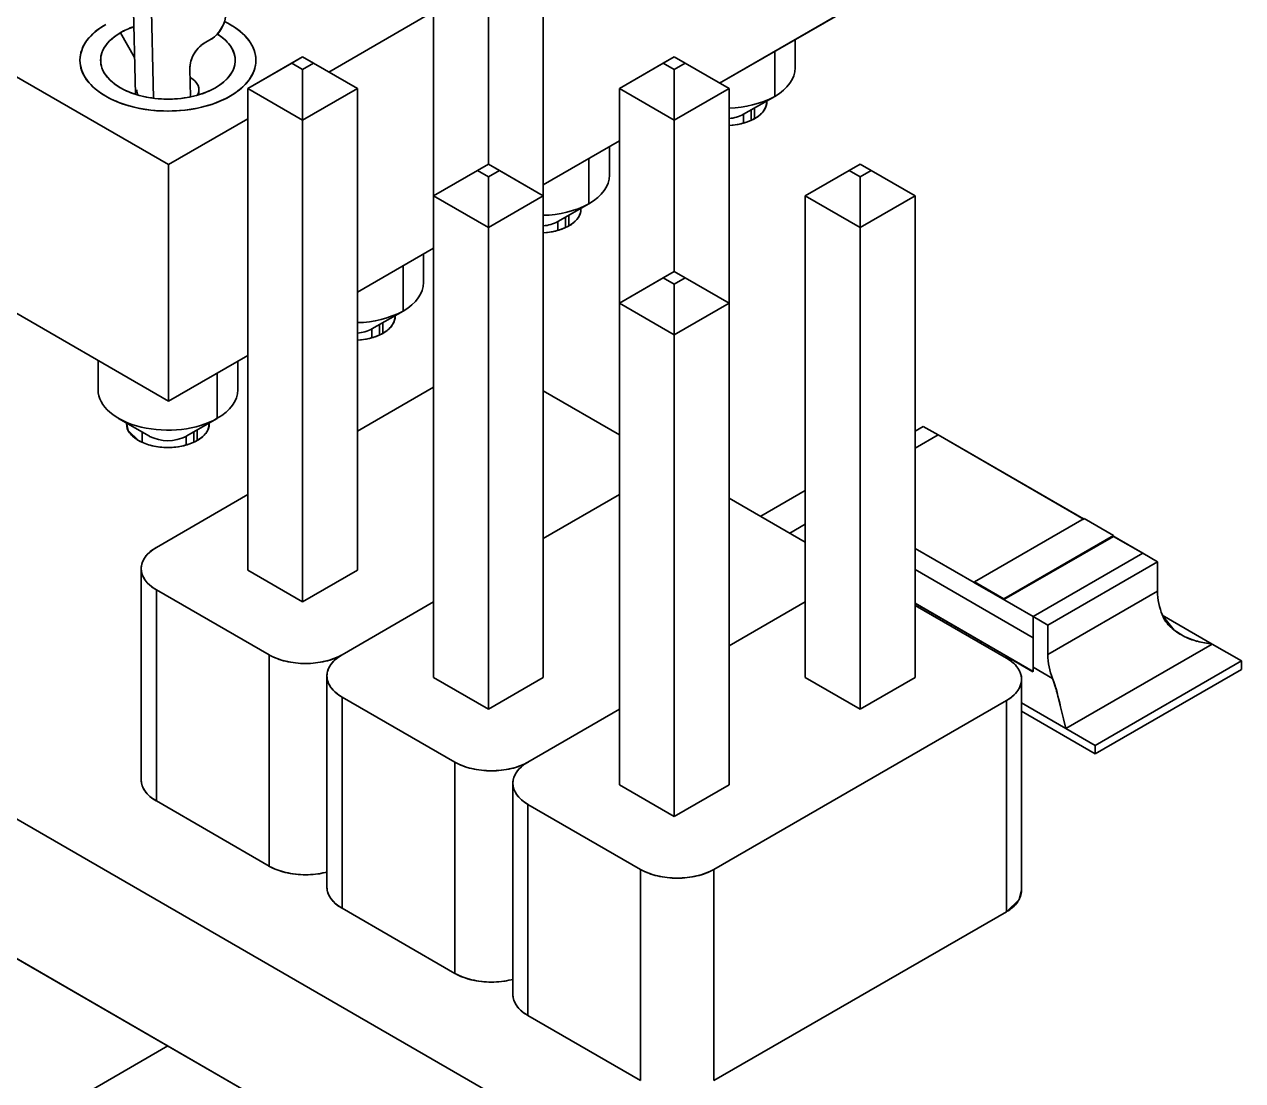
# Model space of a CAD drawing. Extents: x 146 to 1134, y 78 to 926.
# Drawn here: x 788.86 to 800.64, y 851.49 to 861.7 of the extents above; entities that cross this region are included whole.
import ezdxf

# ---------------------------------------------------------------- set-up
doc = ezdxf.new("R2010")
doc.units = 0

msp = doc.modelspace()

# ---------------------------------------------------------------- linework, layer by layer
at = {"color": 7, "lineweight": 35, "ltscale": 0.169257}
for p, q in [((795.58, 861.128), (801.443, 864.513)), ((801.443, 864.513), (795.58, 861.128))]:
    msp.add_line(p, q, dxfattribs=at)
at = {"color": 7, "lineweight": 35, "ltscale": 0.044984}
msp.add_line((789.934, 861.02), (789.895, 862.819), dxfattribs=at)
at = {"color": 7, "lineweight": 35, "ltscale": 0.044986}
msp.add_line((789.895, 862.819), (789.934, 861.02), dxfattribs=at)
at = {"color": 7, "lineweight": 35, "ltscale": 0.043519}
msp.add_line((790.072, 862.722), (790.109, 860.982), dxfattribs=at)
msp.add_line((790.072, 862.722), (790.109, 860.982), dxfattribs=at)
at = {"color": 7, "lineweight": 35, "ltscale": 0.051848}
for p, q in [((792.817, 862.111), (792.817, 860.037)), ((792.817, 860.037), (792.817, 862.111)), ((794.613, 861.074), (794.613, 859)), ((794.613, 859), (794.613, 861.074))]:
    msp.add_line(p, q, dxfattribs=at)
at = {"color": 7, "lineweight": 35, "ltscale": 0.116351}
for p, q in [((793.877, 862.111), (793.877, 857.457)), ((793.877, 857.457), (793.877, 862.111)), ((791.551, 860.768), (791.551, 856.114)), ((791.551, 856.114), (791.551, 860.768)), ((792.817, 860.037), (792.817, 855.383)), ((792.817, 855.383), (792.817, 860.037)), ((793.877, 860.037), (793.877, 855.383)), ((793.877, 855.383), (793.877, 860.037)), ((796.409, 860.037), (796.409, 855.383)), ((796.409, 855.383), (796.409, 860.037)), ((797.47, 860.037), (797.47, 855.383)), ((797.47, 855.383), (797.47, 860.037)), ((795.143, 858.694), (795.143, 854.04)), ((795.143, 854.04), (795.143, 858.694))]:
    msp.add_line(p, q, dxfattribs=at)
at = {"color": 7, "lineweight": 35, "ltscale": 0.029231}
for p, q in [((792.817, 861.819), (791.804, 861.234)), ((791.804, 861.234), (792.817, 861.819))]:
    msp.add_line(p, q, dxfattribs=at)
at = {"color": 7, "lineweight": 35, "ltscale": 0.036539}
for p, q in [((793.347, 860.343), (793.347, 861.805)), ((793.347, 861.805), (793.347, 860.343)), ((795.143, 859.306), (795.143, 860.768)), ((795.143, 860.768), (795.143, 859.306))]:
    msp.add_line(p, q, dxfattribs=at)
at = {"color": 7, "lineweight": 35}
for p, q in [((798.69, 848.297), (775.521, 861.674)), ((798.69, 848.297), (775.521, 861.674)), ((775.521, 860.327), (798.69, 846.95)), ((798.69, 846.95), (775.521, 860.327))]:
    msp.add_line(p, q, dxfattribs=at)
at = {"color": 7, "lineweight": 35, "ltscale": 0.006853}
for p, q in [((789.926, 861.376), (789.789, 861.614)), ((789.789, 861.614), (789.926, 861.376))]:
    msp.add_line(p, q, dxfattribs=at)
at = {"color": 7, "lineweight": 35, "ltscale": 0.002041}
msp.add_line((790.599, 861.513), (790.669, 861.554), dxfattribs=at)
msp.add_line((790.599, 861.513), (790.669, 861.554), dxfattribs=at)
at = {"color": 7, "lineweight": 35, "ltscale": 0.006885}
for p, q in [((796.312, 861.275), (796.312, 861.55)), ((794.516, 860.238), (794.516, 860.513)), ((790.924, 858.164), (790.924, 858.439))]:
    msp.add_line(p, q, dxfattribs=at)
at = {"color": 7, "lineweight": 35, "ltscale": 0.055114}
for p, q in [((790.256, 860.34), (788.346, 861.442)), ((788.346, 861.442), (790.256, 860.34))]:
    msp.add_line(p, q, dxfattribs=at)
at = {"color": 7, "lineweight": 35, "ltscale": 0.01531}
for p, q in [((791.021, 861.074), (791.551, 861.38)), ((791.551, 861.38), (792.081, 861.074)), ((794.613, 861.074), (795.143, 861.38)), ((795.143, 861.38), (795.674, 861.074)), ((793.347, 859.731), (792.817, 860.037)), ((792.817, 860.037), (793.347, 859.731)), ((793.877, 860.037), (793.347, 859.731)), ((793.347, 859.731), (793.877, 860.037)), ((796.939, 859.731), (796.409, 860.037)), ((796.409, 860.037), (796.939, 859.731)), ((797.47, 860.037), (796.939, 859.731)), ((796.939, 859.731), (797.47, 860.037)), ((794.613, 859), (795.143, 859.306)), ((795.143, 859.306), (795.674, 859)), ((791.551, 856.114), (791.021, 856.42)), ((791.021, 856.42), (791.551, 856.114)), ((792.081, 856.42), (791.551, 856.114)), ((791.551, 856.114), (792.081, 856.42)), ((795.143, 854.04), (794.613, 854.346)), ((794.613, 854.346), (795.143, 854.04)), ((795.674, 854.346), (795.143, 854.04)), ((795.143, 854.04), (795.674, 854.346))]:
    msp.add_line(p, q, dxfattribs=at)
at = {"color": 7, "lineweight": 35, "ltscale": 0.003062}
for p, q in [((791.445, 861.319), (791.551, 861.38)), ((791.445, 861.319), (791.551, 861.38)), ((795.037, 861.319), (795.143, 861.38)), ((795.037, 861.319), (795.143, 861.38)), ((793.241, 860.282), (793.347, 860.343)), ((793.241, 860.282), (793.347, 860.343)), ((793.347, 860.221), (793.241, 860.282)), ((793.347, 860.221), (793.241, 860.282)), ((793.347, 860.343), (793.453, 860.282)), ((793.347, 860.343), (793.453, 860.282)), ((793.453, 860.282), (793.347, 860.221)), ((793.453, 860.282), (793.347, 860.221)), ((796.833, 860.282), (796.939, 860.343)), ((796.833, 860.282), (796.939, 860.343)), ((796.939, 860.221), (796.833, 860.282)), ((796.939, 860.221), (796.833, 860.282)), ((796.939, 860.343), (797.045, 860.282)), ((796.939, 860.343), (797.045, 860.282)), ((797.045, 860.282), (796.939, 860.221)), ((797.045, 860.282), (796.939, 860.221)), ((795.037, 859.245), (795.143, 859.306)), ((795.037, 859.245), (795.143, 859.306))]:
    msp.add_line(p, q, dxfattribs=at)
at = {"color": 7, "lineweight": 35, "ltscale": 0.003061}
for p, q in [((791.551, 861.38), (791.657, 861.319)), ((791.551, 861.38), (791.657, 861.319)), ((795.143, 861.38), (795.249, 861.319)), ((795.143, 861.38), (795.249, 861.319)), ((791.657, 861.319), (791.551, 861.258)), ((791.657, 861.319), (791.551, 861.258)), ((795.249, 861.319), (795.143, 861.258)), ((795.249, 861.319), (795.143, 861.258)), ((795.143, 859.306), (795.249, 859.245)), ((795.143, 859.306), (795.249, 859.245)), ((795.249, 859.245), (795.143, 859.184)), ((795.249, 859.245), (795.143, 859.184))]:
    msp.add_line(p, q, dxfattribs=at)
at = {"color": 7, "lineweight": 35, "ltscale": 0.010921}
for p, q in [((796.114, 861.436), (796.114, 860.999)), ((796.114, 861.436), (796.114, 860.999)), ((794.318, 860.399), (794.318, 859.962)), ((794.318, 860.399), (794.318, 859.962)), ((790.726, 858.325), (790.726, 857.888)), ((790.726, 858.325), (790.726, 857.888))]:
    msp.add_line(p, q, dxfattribs=at)
at = {"color": 7, "lineweight": 35, "ltscale": 0.006795}
msp.add_line((790.467, 860.995), (790.461, 861.266), dxfattribs=at)
msp.add_line((790.467, 860.995), (790.461, 861.266), dxfattribs=at)
at = {"color": 7, "lineweight": 35, "ltscale": 0.012248}
for p, q in [((791.021, 861.074), (791.445, 861.319)), ((791.445, 861.319), (791.021, 861.074)), ((794.613, 861.074), (795.037, 861.319)), ((795.037, 861.319), (794.613, 861.074)), ((793.347, 860.221), (793.347, 859.731)), ((793.347, 859.731), (793.347, 860.221)), ((796.939, 860.221), (796.939, 859.731)), ((796.939, 859.731), (796.939, 860.221)), ((794.613, 859), (795.037, 859.245)), ((795.037, 859.245), (794.613, 859)), ((798.611, 855.972), (798.611, 855.483)), ((798.611, 855.483), (798.611, 855.972))]:
    msp.add_line(p, q, dxfattribs=at)
at = {"color": 7, "lineweight": 35, "ltscale": 0.003063}
for p, q in [((791.551, 861.258), (791.445, 861.319)), ((791.551, 861.258), (791.445, 861.319)), ((795.143, 861.258), (795.037, 861.319)), ((795.143, 861.258), (795.037, 861.319)), ((795.143, 859.184), (795.037, 859.245)), ((795.143, 859.184), (795.037, 859.245))]:
    msp.add_line(p, q, dxfattribs=at)
at = {"color": 7, "lineweight": 35, "ltscale": 0.012247}
for p, q in [((791.551, 861.258), (791.551, 860.768)), ((791.551, 860.768), (791.551, 861.258)), ((795.143, 861.258), (795.143, 860.768)), ((795.143, 860.768), (795.143, 861.258)), ((792.817, 860.037), (793.241, 860.282)), ((793.241, 860.282), (792.817, 860.037)), ((793.453, 860.282), (793.877, 860.037)), ((793.877, 860.037), (793.453, 860.282)), ((796.409, 860.037), (796.833, 860.282)), ((796.833, 860.282), (796.409, 860.037)), ((797.045, 860.282), (797.47, 860.037)), ((797.47, 860.037), (797.045, 860.282)), ((795.143, 859.184), (795.143, 858.694)), ((795.143, 858.694), (795.143, 859.184))]:
    msp.add_line(p, q, dxfattribs=at)
at = {"color": 7, "lineweight": 35, "ltscale": 0.012249}
for p, q in [((791.657, 861.319), (792.081, 861.074)), ((792.081, 861.074), (791.657, 861.319)), ((795.249, 861.319), (795.674, 861.074)), ((795.674, 861.074), (795.249, 861.319)), ((795.249, 859.245), (795.674, 859)), ((795.674, 859), (795.249, 859.245))]:
    msp.add_line(p, q, dxfattribs=at)
at = {"color": 7, "lineweight": 35, "ltscale": 0.001178}
msp.add_line((790.549, 861.015), (790.549, 861.062), dxfattribs=at)
at = {"color": 7, "lineweight": 35, "ltscale": 0.015309}
for p, q in [((791.551, 860.768), (791.021, 861.074)), ((791.021, 861.074), (791.551, 860.768)), ((792.081, 861.074), (791.551, 860.768)), ((791.551, 860.768), (792.081, 861.074)), ((795.143, 860.768), (794.613, 861.074)), ((794.613, 861.074), (795.143, 860.768)), ((795.674, 861.074), (795.143, 860.768)), ((795.143, 860.768), (795.674, 861.074)), ((792.817, 860.037), (793.347, 860.343)), ((793.347, 860.343), (793.877, 860.037)), ((796.409, 860.037), (796.939, 860.343)), ((796.939, 860.343), (797.47, 860.037)), ((795.143, 858.694), (794.613, 859)), ((794.613, 859), (795.143, 858.694)), ((795.674, 859), (795.143, 858.694)), ((795.143, 858.694), (795.674, 859)), ((793.347, 855.077), (792.817, 855.383)), ((792.817, 855.383), (793.347, 855.077)), ((793.877, 855.383), (793.347, 855.077)), ((793.347, 855.077), (793.877, 855.383)), ((796.939, 855.077), (796.409, 855.383)), ((796.409, 855.383), (796.939, 855.077)), ((797.47, 855.383), (796.939, 855.077)), ((796.939, 855.077), (797.47, 855.383))]:
    msp.add_line(p, q, dxfattribs=at)
at = {"color": 7, "lineweight": 35, "ltscale": 0.11635}
for p, q in [((791.021, 861.074), (791.021, 856.42)), ((791.021, 856.42), (791.021, 861.074)), ((792.081, 861.074), (792.081, 856.42)), ((792.081, 856.42), (792.081, 861.074)), ((795.674, 861.074), (795.674, 856.42)), ((795.674, 856.42), (795.674, 861.074)), ((793.347, 859.731), (793.347, 855.077)), ((793.347, 855.077), (793.347, 859.731)), ((796.939, 855.077), (796.939, 859.731)), ((796.939, 859.731), (796.939, 855.077)), ((794.613, 859), (794.613, 854.346)), ((794.613, 854.346), (794.613, 859)), ((795.674, 859), (795.674, 854.346)), ((795.674, 854.346), (795.674, 859))]:
    msp.add_line(p, q, dxfattribs=at)
at = {"color": 7, "lineweight": 35, "ltscale": 0.008675}
for p, q in [((795.813, 860.826), (796.114, 860.999)), ((796.114, 860.999), (795.813, 860.826)), ((792.221, 858.752), (792.522, 858.925)), ((792.522, 858.925), (792.221, 858.752)), ((790.072, 857.715), (789.771, 857.888))]:
    msp.add_line(p, q, dxfattribs=at)
at = {"color": 7, "lineweight": 35, "ltscale": 0.002502}
for p, q in [((795.887, 860.768), (795.887, 860.868)), ((794.091, 859.731), (794.091, 859.831)), ((789.999, 857.657), (789.999, 857.757)), ((790.499, 857.657), (790.499, 857.757))]:
    msp.add_line(p, q, dxfattribs=at)
at = {"color": 7, "lineweight": 35, "ltscale": 0.002551}
for p, q in [((795.92, 860.887), (795.92, 860.785)), ((795.92, 860.785), (795.92, 860.887)), ((794.124, 859.85), (794.124, 859.748)), ((794.124, 859.748), (794.124, 859.85)), ((792.327, 858.813), (792.327, 858.711)), ((792.327, 858.711), (792.327, 858.813)), ((790.531, 857.776), (790.531, 857.674)), ((790.531, 857.674), (790.531, 857.776))]:
    msp.add_line(p, q, dxfattribs=at)
at = {"color": 7, "lineweight": 35, "ltscale": 0.000157232}
msp.add_line((796.037, 860.948), (796.037, 860.954), dxfattribs=at)
at = {"color": 7, "lineweight": 35, "ltscale": 0.022087}
for p, q in [((791.021, 860.782), (790.256, 860.34)), ((790.256, 860.34), (791.021, 860.782)), ((790.256, 858.054), (791.021, 858.495)), ((791.021, 858.495), (790.256, 858.054))]:
    msp.add_line(p, q, dxfattribs=at)
at = {"color": 7, "lineweight": 35, "ltscale": 0.002118}
for p, q in [((795.813, 860.826), (795.813, 860.741)), ((794.017, 859.789), (794.017, 859.704)), ((792.221, 858.752), (792.221, 858.667)), ((792.221, 858.752), (792.221, 858.667)), ((790.425, 857.715), (790.425, 857.63))]:
    msp.add_line(p, q, dxfattribs=at)
at = {"color": 7, "lineweight": 35, "ltscale": 0.002119}
msp.add_line((795.813, 860.826), (795.813, 860.741), dxfattribs=at)
at = {"color": 7, "lineweight": 35, "ltscale": 0.021229}
for p, q in [((793.877, 860.145), (794.613, 860.569)), ((794.613, 860.569), (793.877, 860.145)), ((792.081, 859.108), (792.817, 859.532)), ((792.817, 859.532), (792.081, 859.108)), ((794.613, 857.73), (793.877, 858.155)), ((794.613, 857.73), (793.877, 858.155)), ((794.613, 857.151), (793.877, 856.726)), ((794.613, 857.151), (793.877, 856.726)), ((793.877, 856.726), (794.613, 857.151)), ((793.877, 856.726), (794.613, 857.151)), ((796.409, 856.693), (795.674, 857.118)), ((796.409, 856.693), (795.674, 857.118))]:
    msp.add_line(p, q, dxfattribs=at)
at = {"color": 7, "lineweight": 35, "ltscale": 0.057155}
for p, q in [((790.256, 858.054), (790.256, 860.34)), ((790.256, 860.34), (790.256, 858.054))]:
    msp.add_line(p, q, dxfattribs=at)
at = {"color": 7, "lineweight": 35, "ltscale": 0.008676}
for p, q in [((794.017, 859.789), (794.318, 859.962)), ((794.318, 859.962), (794.017, 859.789)), ((790.425, 857.715), (790.726, 857.888)), ((790.726, 857.888), (790.425, 857.715))]:
    msp.add_line(p, q, dxfattribs=at)
at = {"color": 7, "lineweight": 35, "ltscale": 0.000157195}
for p, q in [((794.241, 859.911), (794.241, 859.918)), ((789.849, 857.844), (789.849, 857.837)), ((790.649, 857.837), (790.648, 857.844))]:
    msp.add_line(p, q, dxfattribs=at)
at = {"color": 7, "lineweight": 35, "ltscale": 0.002116}
for p, q in [((794.017, 859.789), (794.017, 859.704)), ((790.425, 857.715), (790.425, 857.63))]:
    msp.add_line(p, q, dxfattribs=at)
at = {"color": 7, "lineweight": 35, "ltscale": 0.077566}
for p, q in [((787.569, 859.605), (790.256, 858.054)), ((790.256, 858.054), (787.569, 859.605))]:
    msp.add_line(p, q, dxfattribs=at)
at = {"color": 7, "lineweight": 35, "ltscale": 0.006886}
msp.add_line((792.72, 859.201), (792.72, 859.476), dxfattribs=at)
at = {"color": 7, "lineweight": 35, "ltscale": 0.010922}
msp.add_line((792.522, 859.362), (792.522, 858.925), dxfattribs=at)
msp.add_line((792.522, 859.362), (792.522, 858.925), dxfattribs=at)
at = {"color": 7, "lineweight": 35, "ltscale": 0.000158757}
msp.add_line((792.445, 858.874), (792.444, 858.881), dxfattribs=at)
at = {"color": 7, "lineweight": 35, "ltscale": 0.002501}
msp.add_line((792.295, 858.694), (792.295, 858.794), dxfattribs=at)
at = {"color": 7, "lineweight": 35, "ltscale": 0.007089}
msp.add_line((789.574, 858.164), (789.574, 858.448), dxfattribs=at)
at = {"color": 7, "lineweight": 35, "ltscale": 0.021228}
for p, q in [((792.817, 858.188), (792.081, 857.763)), ((792.817, 858.188), (792.081, 857.763)), ((796.409, 856.114), (795.674, 855.689)), ((796.409, 856.114), (795.674, 855.689)), ((795.674, 855.689), (796.409, 856.114)), ((795.674, 855.689), (796.409, 856.114))]:
    msp.add_line(p, q, dxfattribs=at)
at = {"color": 7, "lineweight": 35, "ltscale": 0.002327}
for p, q in [((797.47, 857.763), (797.55, 857.81)), ((797.55, 857.81), (797.47, 857.763))]:
    msp.add_line(p, q, dxfattribs=at)
at = {"color": 7, "lineweight": 35, "ltscale": 0.004083}
for p, q in [((797.55, 857.81), (797.692, 857.728)), ((797.692, 857.728), (797.55, 857.81)), ((799.672, 856.585), (799.813, 856.503)), ((799.672, 856.585), (799.813, 856.503)), ((798.752, 855.891), (798.611, 855.972)), ((798.611, 855.972), (798.752, 855.891))]:
    msp.add_line(p, q, dxfattribs=at)
at = {"color": 7, "lineweight": 35, "ltscale": 0.00641}
for p, q in [((797.47, 857.6), (797.692, 857.728)), ((797.692, 857.728), (797.47, 857.6)), ((797.47, 857.6), (797.692, 857.728)), ((797.47, 857.6), (797.692, 857.728))]:
    msp.add_line(p, q, dxfattribs=at)
at = {"color": 7, "lineweight": 35, "ltscale": 0.040824}
msp.add_line((797.692, 857.728), (799.106, 856.911), dxfattribs=at)
at = {"color": 7, "lineweight": 35, "ltscale": 0.040621}
msp.add_line((799.099, 856.916), (797.692, 857.728), dxfattribs=at)
at = {"color": 7, "lineweight": 35, "ltscale": 0.025515}
for p, q in [((791.021, 857.151), (790.137, 856.64)), ((791.021, 857.151), (790.137, 856.64)), ((792.817, 856.114), (791.933, 855.603)), ((792.817, 856.114), (791.933, 855.603)), ((791.933, 855.603), (792.817, 856.114)), ((791.933, 855.603), (792.817, 856.114))]:
    msp.add_line(p, q, dxfattribs=at)
at = {"color": 7, "lineweight": 35, "ltscale": 0.012451}
msp.add_line((796.409, 857.191), (795.978, 856.942), dxfattribs=at)
msp.add_line((796.409, 857.191), (795.978, 856.942), dxfattribs=at)
at = {"color": 7, "lineweight": 35, "ltscale": 0.004286}
msp.add_line((796.26, 856.779), (796.409, 856.865), dxfattribs=at)
msp.add_line((796.26, 856.779), (796.409, 856.865), dxfattribs=at)
at = {"color": 7, "lineweight": 35, "ltscale": 0.030617}
for p, q in [((799.106, 856.92), (798.045, 856.307)), ((799.106, 856.92), (798.045, 856.307)), ((798.328, 856.144), (799.389, 856.756)), ((798.328, 856.144), (799.389, 856.756))]:
    msp.add_line(p, q, dxfattribs=at)
at = {"color": 7, "lineweight": 35, "ltscale": 0.008165}
for p, q in [((799.389, 856.756), (799.106, 856.92)), ((799.389, 856.756), (799.106, 856.92)), ((798.045, 856.307), (798.328, 856.144)), ((798.045, 856.307), (798.328, 856.144)), ((798.328, 856.136), (798.045, 856.299)), ((798.045, 856.299), (798.328, 856.136)), ((798.929, 854.891), (799.212, 854.727)), ((798.929, 854.891), (799.212, 854.727))]:
    msp.add_line(p, q, dxfattribs=at)
at = {"color": 7, "lineweight": 35, "ltscale": 0.000204468}
for p, q in [((799.106, 856.911), (799.106, 856.92)), ((798.045, 856.307), (798.045, 856.299)), ((798.045, 856.299), (798.045, 856.307)), ((798.328, 856.144), (798.328, 856.136)), ((798.328, 856.136), (798.328, 856.144))]:
    msp.add_line(p, q, dxfattribs=at)
at = {"color": 7, "lineweight": 35, "ltscale": 0.030618}
for p, q in [((799.389, 856.748), (798.328, 856.136)), ((798.328, 856.136), (799.389, 856.748))]:
    msp.add_line(p, q, dxfattribs=at)
at = {"color": 7, "lineweight": 35, "ltscale": 0.008369}
msp.add_line((799.672, 856.585), (799.382, 856.752), dxfattribs=at)
at = {"color": 7, "lineweight": 35, "ltscale": 0.000202942}
for p, q in [((799.389, 856.748), (799.389, 856.756)), ((799.389, 856.756), (799.389, 856.748))]:
    msp.add_line(p, q, dxfattribs=at)
at = {"color": 7, "lineweight": 35, "ltscale": 0.008167}
msp.add_line((799.389, 856.748), (799.672, 856.585), dxfattribs=at)
at = {"color": 7, "lineweight": 35, "ltscale": 0.032946}
for p, q in [((797.47, 856.631), (798.611, 855.972)), ((798.611, 855.972), (797.47, 856.631)), ((797.47, 856.427), (798.611, 855.768)), ((798.611, 855.768), (797.47, 856.427)), ((798.611, 855.768), (797.47, 856.427)), ((797.47, 856.427), (798.611, 855.768)), ((797.47, 856.101), (798.611, 855.442))]:
    msp.add_line(p, q, dxfattribs=at)
at = {"color": 7, "lineweight": 35, "ltscale": 0.030619}
for p, q in [((799.672, 856.585), (798.611, 855.972)), ((798.611, 855.972), (799.672, 856.585)), ((799.672, 856.585), (798.611, 855.972)), ((798.611, 855.972), (799.672, 856.585)), ((798.752, 855.891), (799.813, 856.503)), ((799.813, 856.503), (798.752, 855.891)), ((799.813, 856.217), (798.752, 855.605)), ((799.813, 856.217), (798.752, 855.605))]:
    msp.add_line(p, q, dxfattribs=at)
at = {"color": 7, "lineweight": 35, "ltscale": 0.05103}
for p, q in [((789.99, 856.436), (789.99, 854.395)), ((798.353, 853.121), (798.353, 855.162)), ((798.353, 855.162), (798.353, 853.121)), ((793.583, 854.362), (793.583, 852.321))]:
    msp.add_line(p, q, dxfattribs=at)
at = {"color": 7, "lineweight": 35, "ltscale": 0.007144}
for p, q in [((799.813, 856.503), (799.813, 856.217)), ((799.813, 856.503), (799.813, 856.217)), ((798.752, 855.605), (798.752, 855.891)), ((798.752, 855.891), (798.752, 855.605))]:
    msp.add_line(p, q, dxfattribs=at)
at = {"color": 7, "lineweight": 35, "ltscale": 0.051031}
for p, q in [((790.137, 854.191), (790.137, 856.232)), ((790.137, 854.191), (790.137, 856.232)), ((791.226, 855.603), (791.226, 853.562)), ((791.226, 855.603), (791.226, 853.562)), ((791.786, 855.399), (791.786, 853.358)), ((798.5, 855.367), (798.5, 853.325)), ((791.933, 853.154), (791.933, 855.195)), ((791.933, 853.154), (791.933, 855.195)), ((793.022, 854.566), (793.022, 852.525)), ((793.022, 854.566), (793.022, 852.525)), ((793.729, 852.117), (793.729, 854.158)), ((793.729, 852.117), (793.729, 854.158)), ((794.818, 853.53), (794.818, 851.488)), ((794.818, 853.53), (794.818, 851.488)), ((795.525, 851.488), (795.525, 853.53)), ((795.525, 851.488), (795.525, 853.53))]:
    msp.add_line(p, q, dxfattribs=at)
at = {"color": 7, "lineweight": 35, "ltscale": 0.031435}
for p, q in [((790.137, 856.232), (791.226, 855.603)), ((790.137, 856.232), (791.226, 855.603)), ((791.933, 855.195), (793.022, 854.566)), ((791.933, 855.195), (793.022, 854.566)), ((791.226, 853.562), (790.137, 854.191)), ((790.137, 854.191), (791.226, 853.562)), ((793.022, 852.525), (791.933, 853.154)), ((791.933, 853.154), (793.022, 852.525))]:
    msp.add_line(p, q, dxfattribs=at)
at = {"color": 7, "lineweight": 35, "ltscale": 0.000285792}
for p, q in [((797.479, 856.095), (797.47, 856.089)), ((797.47, 856.089), (797.479, 856.095))]:
    msp.add_line(p, q, dxfattribs=at)
at = {"color": 7, "lineweight": 35, "ltscale": 0.025516}
for p, q in [((798.353, 855.571), (797.47, 856.081)), ((798.353, 855.571), (797.47, 856.081)), ((794.613, 855.077), (793.729, 854.566)), ((794.613, 855.077), (793.729, 854.566)), ((793.729, 854.566), (794.613, 855.077)), ((793.729, 854.566), (794.613, 855.077))]:
    msp.add_line(p, q, dxfattribs=at)
at = {"color": 7, "lineweight": 35, "ltscale": 0.032892}
msp.add_line((798.611, 855.442), (797.471, 856.1), dxfattribs=at)
at = {"color": 7, "lineweight": 35, "ltscale": 0.005104}
for p, q in [((798.611, 855.972), (798.611, 855.768)), ((798.611, 855.768), (798.611, 855.972))]:
    msp.add_line(p, q, dxfattribs=at)
at = {"color": 7, "lineweight": 35, "ltscale": 0.013943}
for p, q in [((800.343, 855.707), (799.86, 855.986)), ((799.86, 855.986), (800.343, 855.707))]:
    msp.add_line(p, q, dxfattribs=at)
at = {"color": 7, "lineweight": 35, "ltscale": 0.000490197}
msp.add_line((798.116, 855.728), (798.099, 855.718), dxfattribs=at)
msp.add_line((798.116, 855.728), (798.099, 855.718), dxfattribs=at)
at = {"color": 7, "lineweight": 35, "ltscale": 0.008163}
for p, q in [((798.611, 855.768), (798.611, 855.442)), ((798.611, 855.442), (798.611, 855.768))]:
    msp.add_line(p, q, dxfattribs=at)
at = {"color": 7, "lineweight": 35, "ltscale": 0.040825}
msp.add_line((800.343, 855.707), (798.929, 854.891), dxfattribs=at)
msp.add_line((800.343, 855.707), (798.929, 854.891), dxfattribs=at)
at = {"color": 7, "lineweight": 35, "ltscale": 0.008164}
msp.add_line((800.626, 855.544), (800.343, 855.707), dxfattribs=at)
msp.add_line((800.626, 855.544), (800.343, 855.707), dxfattribs=at)
at = {"color": 7, "lineweight": 35, "ltscale": 0.000352253}
msp.add_line((798.36, 855.583), (798.357, 855.569), dxfattribs=at)
at = {"color": 7, "lineweight": 35, "ltscale": 0.000341197}
msp.add_line((798.357, 855.569), (798.36, 855.583), dxfattribs=at)
at = {"color": 7, "lineweight": 35, "ltscale": 0.007145}
for p, q in [((798.607, 855.44), (798.36, 855.583)), ((798.36, 855.583), (798.607, 855.44))]:
    msp.add_line(p, q, dxfattribs=at)
at = {"color": 7, "lineweight": 35, "ltscale": 0.001075}
for p, q in [((798.611, 855.483), (798.607, 855.44)), ((798.607, 855.44), (798.611, 855.483))]:
    msp.add_line(p, q, dxfattribs=at)
at = {"color": 7, "lineweight": 35, "ltscale": 0.00545}
msp.add_line((798.8, 855.374), (798.611, 855.483), dxfattribs=at)
msp.add_line((798.8, 855.374), (798.611, 855.483), dxfattribs=at)
at = {"color": 7, "lineweight": 35, "ltscale": 0.040826}
for p, q in [((799.212, 854.727), (800.626, 855.544)), ((799.212, 854.727), (800.626, 855.544)), ((800.626, 855.462), (799.212, 854.646)), ((799.212, 854.646), (800.626, 855.462))]:
    msp.add_line(p, q, dxfattribs=at)
at = {"color": 7, "lineweight": 35, "ltscale": 0.002042}
for p, q in [((800.626, 855.462), (800.626, 855.544)), ((800.626, 855.544), (800.626, 855.462)), ((799.212, 854.727), (799.212, 854.646)), ((799.212, 854.646), (799.212, 854.727))]:
    msp.add_line(p, q, dxfattribs=at)
at = {"color": 7, "lineweight": 35, "ltscale": 0.003422}
msp.add_line((798.844, 855.234), (798.876, 855.101), dxfattribs=at)
at = {"color": 7, "lineweight": 35, "ltscale": 0.081649}
msp.add_line((795.525, 853.53), (798.353, 855.162), dxfattribs=at)
msp.add_line((795.525, 853.53), (798.353, 855.162), dxfattribs=at)
at = {"color": 7, "lineweight": 35, "ltscale": 0.012388}
for p, q in [((798.5, 855.138), (798.929, 854.891)), ((798.929, 854.891), (798.5, 855.138))]:
    msp.add_line(p, q, dxfattribs=at)
at = {"color": 7, "lineweight": 35, "ltscale": 0.002954}
msp.add_line((798.904, 854.986), (798.876, 855.101), dxfattribs=at)
at = {"color": 7, "lineweight": 35, "ltscale": 0.002961}
msp.add_line((798.876, 855.101), (798.904, 854.986), dxfattribs=at)
at = {"color": 7, "lineweight": 35, "ltscale": 0.020553}
for p, q in [((799.212, 854.646), (798.5, 855.057)), ((798.5, 855.057), (799.212, 854.646))]:
    msp.add_line(p, q, dxfattribs=at)
at = {"color": 7, "lineweight": 35, "ltscale": 0.002466}
for p, q in [((798.929, 854.891), (798.904, 854.986)), ((798.904, 854.986), (798.929, 854.891))]:
    msp.add_line(p, q, dxfattribs=at)
at = {"color": 7, "lineweight": 35, "ltscale": 0.031434}
for p, q in [((793.729, 854.158), (794.818, 853.53)), ((793.729, 854.158), (794.818, 853.53)), ((794.818, 851.488), (793.729, 852.117)), ((793.729, 852.117), (794.818, 851.488))]:
    msp.add_line(p, q, dxfattribs=at)
at = {"color": 7, "lineweight": 35, "ltscale": 0.000405978}
for p, q in [((791.771, 853.5), (791.786, 853.504)), ((793.567, 852.463), (793.583, 852.467))]:
    msp.add_line(p, q, dxfattribs=at)
at = {"color": 7, "lineweight": 35, "ltscale": 0.08165}
for p, q in [((798.353, 853.121), (795.525, 851.488)), ((795.525, 851.488), (798.353, 853.121))]:
    msp.add_line(p, q, dxfattribs=at)
at = {"color": 7, "lineweight": 35, "ltscale": 0.334716}
msp.add_line((790.248, 851.824), (778.653, 845.13), dxfattribs=at)
at = {"color": 7, "lineweight": 35}
for points in [[(789.966, 857.674), (789.866, 857.771), (789.849, 857.844)], [(799.86, 855.986), (799.975, 855.841), (800.062, 855.786)], [(798.353, 853.121), (798.476, 853.237), (798.5, 853.325)]]:
    msp.add_lwpolyline(points, dxfattribs=at)
for centre, radius, start, end in [((789.923, 861.187), 0.577, 118.4527, 142.8063), ((789.923, 861.187), 0.577, 118.4527, 142.8063), ((790.499, 861.812), 0.31, 303.6159, 358.1124), ((790.528, 861.805), 0.28, 329.0684, 359.3265), ((790.574, 861.187), 0.577, 37.1937, 61.5473), ((790.574, 861.187), 0.577, 37.1937, 61.5473), ((789.999, 861.225), 0.441, 118.4527, 142.8063), ((790.15, 860.979), 0.731, 108.4099, 119.6348), ((790.148, 860.985), 0.724, 108.4468, 119.7163), ((790.524, 861.787), 0.274, 302.0564, 332.7182), ((790.509, 861.237), 0.425, 36.8598, 59.1482), ((789.716, 861.343), 0.318, 142.608, 179.0138), ((789.716, 861.343), 0.318, 142.608, 179.0138), ((789.841, 861.344), 0.243, 142.608, 179.0138), ((790.77, 861.256), 0.31, 123.6159, 178.1124), ((790.744, 861.281), 0.274, 122.0564, 152.7182), ((790.656, 861.344), 0.243, 0.9862, 37.392), ((790.781, 861.343), 0.318, 0.9862, 37.392), ((790.781, 861.343), 0.318, 0.9862, 37.392), ((789.716, 861.354), 0.318, 180.9862, 217.392), ((789.717, 861.354), 0.318, 180.9775, 217.3371), ((789.841, 861.352), 0.243, 180.9862, 217.392), ((790.74, 861.263), 0.28, 149.0684, 179.3265), ((790.656, 861.352), 0.243, 322.608, 359.0138), ((790.781, 861.354), 0.318, 322.608, 359.0138), ((790.781, 861.354), 0.318, 322.608, 359.0138), ((789.923, 861.509), 0.577, 217.1937, 241.5473), ((789.923, 861.509), 0.577, 217.1937, 241.5473), ((789.999, 861.471), 0.441, 217.1937, 241.5473), ((790.498, 861.471), 0.441, 298.4527, 322.8063), ((790.574, 861.509), 0.577, 298.4934, 322.8363), ((790.574, 861.509), 0.577, 298.4527, 322.8063), ((790.15, 861.897), 1.027, 240.7225, 257.2742), ((790.15, 861.897), 1.027, 240.7225, 257.2742), ((790.173, 861.768), 0.785, 240.7225, 257.2742), ((790.056, 861.063), 0.108, 180.5202, 208.6352), ((790.056, 861.063), 0.108, 180.522, 208.6687), ((790.245, 862.039), 1.066, 256.7304, 270.2188), ((790.253, 862.039), 1.066, 269.7812, 283.2696), ((790.324, 861.768), 0.785, 282.7258, 299.2775), ((790.348, 861.897), 1.027, 282.7258, 299.2775), ((790.348, 861.897), 1.027, 282.7258, 299.2775), ((795.664, 861.848), 0.961, 270.5567, 297.9268), ((795.664, 861.848), 0.961, 270.5567, 297.9268), ((790.243, 862.252), 1.394, 256.7304, 270.2188), ((790.243, 862.252), 1.394, 256.7304, 270.2188), ((790.254, 862.252), 1.394, 269.7812, 283.2696), ((790.254, 862.252), 1.394, 269.7812, 283.2696), ((795.887, 860.951), 0.15, 322.608, 359.0138), ((795.651, 861.128), 0.343, 273.7788, 298.2896), ((795.651, 861.128), 0.343, 273.7788, 298.2896), ((795.683, 861.206), 0.483, 282.7258, 299.2775), ((795.79, 861.024), 0.272, 298.4527, 322.8063), ((795.641, 861.361), 0.644, 272.9161, 283.356), ((793.868, 860.811), 0.961, 270.5567, 297.9268), ((793.868, 860.811), 0.961, 270.5568, 297.9268), ((793.994, 859.987), 0.272, 298.4527, 322.8063), ((794.091, 859.914), 0.15, 322.608, 359.0138), ((793.855, 860.091), 0.343, 273.7788, 298.2896), ((793.855, 860.091), 0.343, 273.7791, 298.2896), ((793.845, 860.324), 0.644, 272.9162, 283.356), ((793.887, 860.169), 0.483, 282.7258, 299.2775), ((792.072, 859.774), 0.961, 270.5568, 297.9268), ((792.072, 859.774), 0.961, 270.5568, 297.9268), ((792.295, 858.877), 0.15, 322.608, 359.0138), ((792.059, 859.054), 0.343, 273.7791, 298.2896), ((792.059, 859.054), 0.343, 273.7791, 298.2896), ((792.198, 858.95), 0.272, 298.4527, 322.8063), ((792.049, 859.287), 0.644, 272.9162, 283.356), ((792.091, 859.132), 0.483, 282.7258, 299.2775), ((789.998, 857.84), 0.15, 180.9862, 217.392), ((790.499, 857.84), 0.15, 322.608, 359.0138), ((790.095, 857.913), 0.272, 217.1937, 241.5473), ((790.249, 858.067), 0.395, 243.3521, 296.6479), ((790.249, 858.067), 0.395, 243.3521, 296.6479), ((790.402, 857.913), 0.272, 298.4527, 322.8063), ((790.202, 858.095), 0.483, 240.7225, 257.2742), ((790.246, 858.262), 0.656, 256.7304, 270.2188), ((790.251, 858.262), 0.656, 269.7812, 283.2696), ((790.295, 858.095), 0.483, 282.7258, 299.2775), ((790.299, 856.342), 0.34, 118.4527, 142.8063), ((790.177, 856.433), 0.187, 142.608, 179.0138), ((790.177, 856.439), 0.187, 180.9862, 217.392), ((790.299, 856.531), 0.34, 217.1937, 241.5473), ((800.465, 856.232), 0.652, 181.2705, 202.1365), ((800.465, 856.232), 0.652, 181.2731, 202.1351), ((800.161, 856.109), 0.325, 202.2942, 227.7468), ((800.291, 856.247), 0.514, 227.3631, 243.6354), ((800.39, 856.442), 0.733, 243.4528, 254.8672), ((800.387, 856.433), 0.725, 243.3388, 254.9241), ((800.43, 856.584), 0.881, 254.8064, 264.3706), ((800.427, 856.57), 0.867, 254.7366, 264.4549), ((791.521, 856.13), 0.604, 240.7225, 257.2742), ((791.638, 856.13), 0.604, 282.7258, 299.2775), ((792.095, 855.305), 0.34, 118.4527, 142.8063), ((798.192, 855.272), 0.34, 37.1937, 61.5473), ((799.404, 855.62), 0.652, 181.2705, 202.1365), ((799.404, 855.62), 0.652, 181.2731, 202.1351), ((791.576, 856.339), 0.82, 256.7304, 270.2188), ((791.582, 856.339), 0.82, 269.7812, 283.2696), ((791.973, 855.396), 0.187, 142.608, 179.0138), ((798.313, 855.363), 0.187, 0.9862, 37.392), ((791.973, 855.402), 0.187, 180.9862, 217.392), ((798.313, 855.37), 0.187, 322.608, 359.0138), ((796.799, 854.67), 2.121, 11.7269, 19.3842), ((797.53, 854.9), 1.355, 14.2916, 20.4774), ((792.095, 855.494), 0.34, 217.1937, 241.5473), ((798.192, 855.461), 0.34, 298.4527, 322.8063), ((793.317, 855.093), 0.604, 240.7225, 257.2742), ((793.434, 855.093), 0.604, 282.7258, 299.2775), ((793.891, 854.268), 0.34, 118.4527, 142.8063), ((790.177, 854.398), 0.187, 180.9862, 217.392), ((793.372, 855.302), 0.82, 256.7304, 270.2188), ((793.379, 855.302), 0.82, 269.7812, 283.2696), ((793.769, 854.359), 0.187, 142.608, 179.0138), ((790.299, 854.49), 0.34, 217.1937, 241.5473), ((793.769, 854.366), 0.187, 180.9862, 217.392), ((793.891, 854.457), 0.34, 217.1937, 241.5473), ((791.521, 854.089), 0.604, 240.7225, 257.2742), ((791.576, 854.298), 0.82, 256.7304, 270.2188), ((791.582, 854.298), 0.82, 269.7812, 283.2696), ((795.113, 854.056), 0.604, 240.7225, 257.2742), ((795.168, 854.265), 0.82, 256.7304, 270.2188), ((795.175, 854.265), 0.82, 269.7812, 283.2696), ((795.23, 854.056), 0.604, 282.7258, 299.2775), ((791.973, 853.361), 0.187, 180.9862, 217.392), ((792.095, 853.453), 0.34, 217.1937, 241.5473), ((798.192, 853.42), 0.34, 298.4527, 322.8063), ((798.313, 853.329), 0.187, 322.608, 359.0138), ((793.317, 853.052), 0.604, 240.7225, 257.2742), ((793.372, 853.261), 0.82, 256.7304, 270.2188), ((793.379, 853.261), 0.82, 269.7812, 283.2696), ((793.769, 852.324), 0.187, 180.9862, 217.392), ((793.891, 852.416), 0.34, 217.1937, 241.5473)]:
    msp.add_arc(centre, radius, start, end, dxfattribs=at)
for centre, major_axis, start_param, end_param in [((790.249, 861.348), (0.85, 0), 2.356194, 5.497787), ((790.249, 861.348), (0.85, 0), 2.356194, 5.497787), ((790.249, 861.348), (0.85, 0), 5.497787, 7.154432), ((790.249, 861.348), (0.85, 0), 5.497787, 7.154432), ((790.249, 861.348), (0.65, 0), 2.356194, 5.497787), ((790.249, 861.348), (0.65, 0), 5.497787, 7.025224), ((795.637, 861.275), (0.675, 0), 5.497787, 6.283185), ((795.637, 861.275), (0.675, 0), 5.497787, 6.283185), ((790.249, 861.062), (0.3, 0), 5.986434, 7.058688), ((790.249, 861.062), (0.3, 0), 5.986066, 7.058688), ((795.637, 860.948), (0.4, 0), 4.804734, 6.310184), ((793.841, 860.238), (0.675, 0), 5.497787, 6.283185), ((793.841, 860.238), (0.675, 0), 5.497787, 6.283185), ((793.841, 859.911), (0.4, 0), 4.804734, 6.310184), ((792.045, 859.201), (0.675, 0), 5.497787, 6.283185), ((792.045, 859.201), (0.675, 0), 5.497787, 6.283185), ((792.045, 858.874), (0.4, 0), 4.80474, 6.310184), ((790.249, 858.164), (0.675, 0), 3.141593, 5.497787), ((790.249, 858.164), (0.675, 0), 3.141593, 5.497787), ((790.249, 858.164), (0.675, 0), 5.497787, 6.283185), ((790.249, 858.164), (0.675, 0), 5.497787, 6.283185), ((790.249, 857.837), (0.4, 0), 3.926991, 6.310184), ((790.49, 856.436), (0.5, 0), 2.356194, 3.926991), ((791.579, 855.808), (0.5, 0), 3.926991, 5.497787), ((792.286, 855.399), (0.5, 0), 2.356194, 3.926991), ((798, 855.367), (0.5, 0), 5.497787, 7.068583), ((793.375, 854.771), (0.5, 0), 3.926991, 5.497787), ((794.083, 854.362), (0.5, 0), 2.356194, 3.926991), ((790.49, 854.395), (0.5, 0), 3.141593, 3.926991), ((791.579, 853.766), (0.5, 0), 3.926991, 5.139467), ((795.171, 853.734), (0.5, 0), 3.926991, 5.497787), ((792.286, 853.358), (0.5, 0), 3.141593, 3.926991), ((793.375, 852.729), (0.5, 0), 3.926991, 5.139467), ((794.083, 852.321), (0.5, 0), 3.141593, 3.926991)]:
    msp.add_ellipse(centre, major_axis=major_axis, ratio=0.57735, start_param=start_param, end_param=end_param, dxfattribs=at)

doc.saveas('drawing.dxf')
